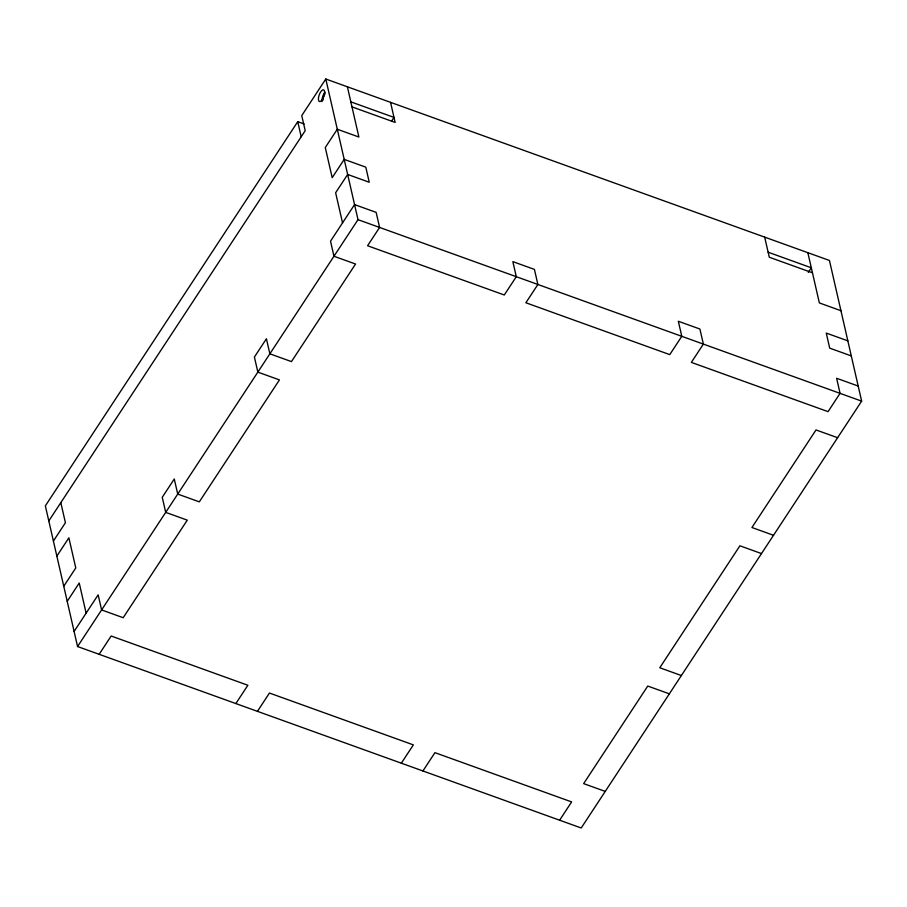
<?xml version="1.0" encoding="UTF-8"?>
<svg xmlns="http://www.w3.org/2000/svg" width="907" height="907" viewBox="0 0 907 907"><rect width="100%" height="100%" fill="white"/><g stroke="black" fill="none" stroke-linecap="round" stroke-linejoin="round"><path stroke-width="1.36" d="M304.094 123.987L297.745 121.697L45.35 505.868L77.56 646.532L581.206 827.989L861.65 401.132L829.44 260.468L325.794 79.011L301.759 115.597L305.205 130.665L48.797 520.947M53.4 541.037L65.417 522.738L60.826 502.648M56.858 556.104L68.875 537.817L75.78 567.952L63.762 586.251M67.209 601.318L79.226 583.02L86.131 613.166M391.711 120.892L394.001 117.411L350.828 101.856M74.113 631.453L98.149 594.867L101.607 609.935L123.182 617.712L187.284 520.153L165.709 512.376L162.251 497.297L174.269 479.009L177.727 494.077L199.313 501.854L279.435 379.897L257.849 372.119L254.402 357.052L266.42 338.753L269.867 353.821L291.453 361.598L355.555 264.028L333.969 256.262L330.522 241.183L354.558 204.597L376.144 212.374L379.591 227.442L367.573 245.74L504.281 294.99L516.298 276.703L512.84 261.624L534.427 269.402L537.885 284.481L525.867 302.768L669.763 354.614L681.781 336.316L678.323 321.248L699.909 329.026L703.367 344.093L691.349 362.392L828.046 411.642L840.063 393.355L836.617 378.276L858.203 386.053M77.56 646.532L358.004 219.664L325.794 79.011M99.146 654.31L111.164 636.011L247.872 685.261L235.854 703.56M257.441 711.337L269.458 693.039L413.354 744.885L401.336 763.184M422.923 770.961L434.941 752.663L571.637 801.913L559.619 820.211M808.273 272.383L811.3 267.769L768.138 252.214M351.984 106.879L395.146 122.434L390.543 102.344M812.457 272.792L769.283 257.237L764.68 237.146M840.936 310.704L819.361 302.927L807.854 252.69M847.841 340.851L826.254 333.073L829.712 348.141L851.299 355.918M358.004 219.664L861.65 401.132M837.615 437.718L816.028 429.941L751.926 527.511L773.512 535.289M761.495 553.576L739.908 545.799L659.774 667.756L681.361 675.534M669.343 693.832L647.757 686.055L583.654 783.625L605.241 791.403M347.381 86.789L358.889 137.025L337.302 129.248L325.284 147.535L332.189 177.681L344.207 159.383L365.793 167.16L369.24 182.239L347.653 174.461L335.635 192.749L342.54 222.895M297.745 121.697L301.203 136.764M323.107 100.042A4.161 1.633 -70.2 0 1 325.069 93.772M322.098 101.561A6.236 2.449 -70.2 0 1 325.057 92.163M322.37 99.464A6.236 2.449 -70.2 0 0 323.686 89.85A6.236 2.449 -70.2 0 0 318.482 97.775A6.236 2.449 -70.2 0 0 322.37 99.464"/></g></svg>
